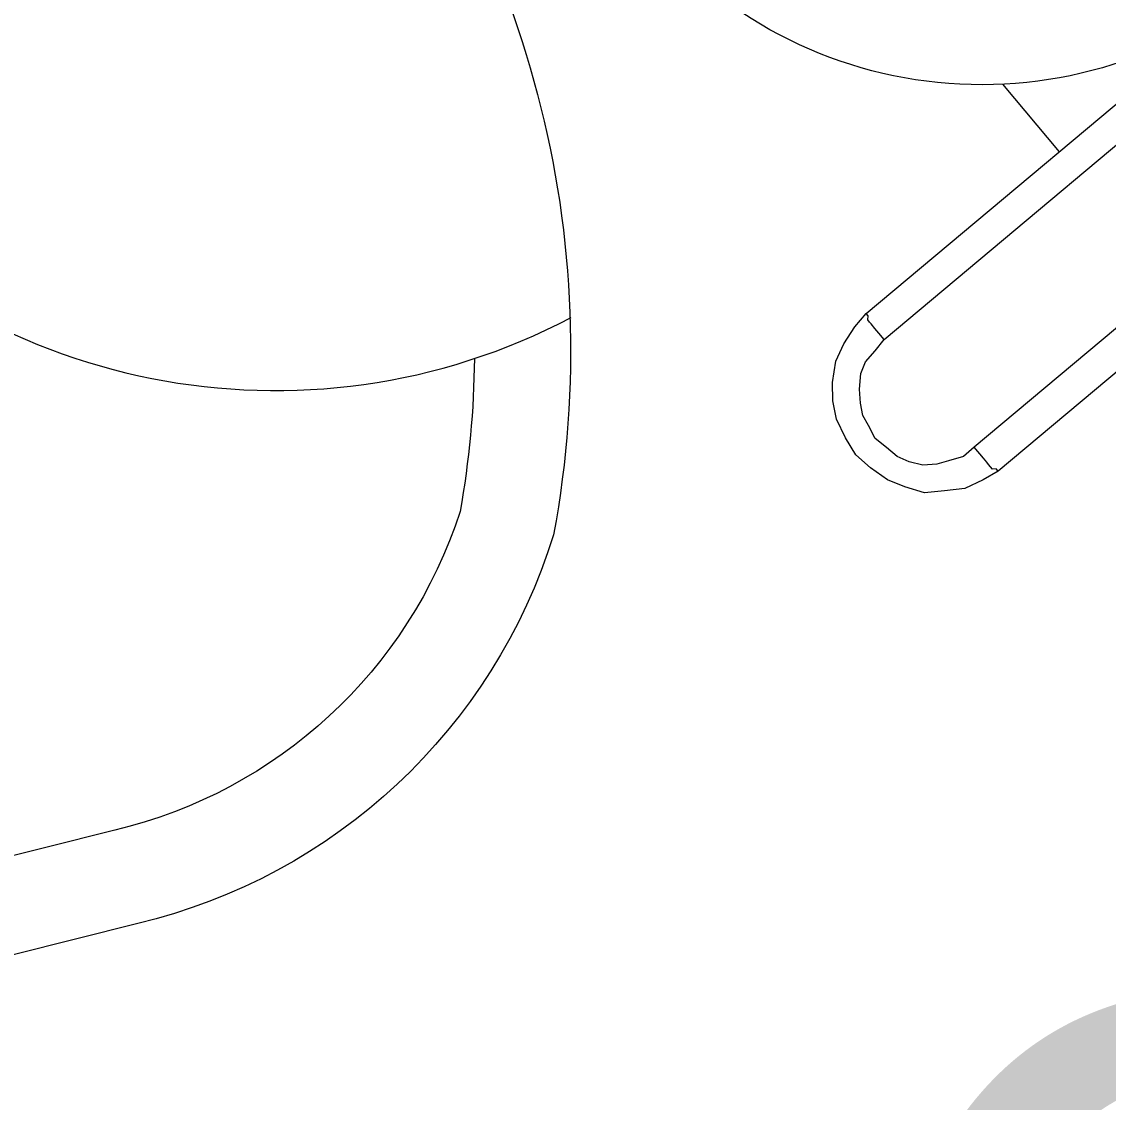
# Model space of a CAD drawing. Header units: metres. Extents: x 2999 to 3109, y 1752 to 1796.
# Drawn here: x 3007.8881 to 3008.227, y 1761.1783 to 1761.5151 of the extents above; entities that cross this region are included whole.
import ezdxf

# ---------------------------------------------------------------- set-up
doc = ezdxf.new("R2010")
doc.units = ezdxf.units.M
doc.layers.add('PAREDES', color=7, linetype='Continuous')
doc.styles.add('PADRAO MK', font='')
doc.styles.get('PADRAO MK').set_extended_font_data('AvantGarde Bk BT')

msp = doc.modelspace()

# ---------------------------------------------------------------- linework, layer by layer
at = {"layer": 'PAREDES', "color": 253, "lineweight": 0}
msp.add_line((3008.19402, 1761.49564), (3008.21165, 1761.47458), dxfattribs=at)
for points in [[(3008.67775, 1761.88336, -0.002184), (3008.55462, 1761.7617), (3008.27891, 1761.53088, -0.431666), (3008.08205, 1761.54583)], [(3007.54832, 1761.37578, -0.359792), (3007.52607, 1761.4554), (3007.6005, 1761.6208, -0.264781), (3007.74261, 1761.72715, -0.471291), (3008.05398, 1761.35521, -0.264781), (3007.92429, 1761.23402), (3007.74837, 1761.18985, -0.359792), (3007.67391, 1761.22575, 0.123434), (3007.54544, 1761.37791)], [(3008.02927, 1761.41013, -0.042141), (3008.02481, 1761.36247, -0.261992), (3007.91717, 1761.26316), (3007.74114, 1761.21897, -0.361829), (3007.70104, 1761.23856, 0.123292), (3007.56352, 1761.40185, -0.339963), (3007.55346, 1761.44316), (3007.62793, 1761.60867, -0.261992), (3007.74463, 1761.69716, -0.042746), (3007.793, 1761.69305, -0.042746)]]:
    msp.add_lwpolyline(points, format="xyb", dxfattribs=at)
for points in [[(3008.15148, 1761.42421), (3008.26717, 1761.52106)], [(3008.15705, 1761.4161), (3008.27203, 1761.51235)], [(3008.30017, 1761.47874), (3008.18519, 1761.38248)], [(3008.30834, 1761.47189), (3008.19264, 1761.37503)], [(3008.14823, 1761.38013), (3008.14506, 1761.38538), (3008.14227, 1761.39125), (3008.14112, 1761.39698), (3008.14096, 1761.40263), (3008.14205, 1761.40932), (3008.14451, 1761.41473), (3008.14796, 1761.42005), (3008.15148, 1761.42421)], [(3008.15705, 1761.4161), (3008.1554, 1761.41807), (3008.15421, 1761.4195), (3008.15301, 1761.42093), (3008.15256, 1761.42146), (3008.15196, 1761.42218), (3008.15208, 1761.42349), (3008.15148, 1761.42421)], [(3008.18519, 1761.38248), (3008.1818, 1761.37964), (3008.1772, 1761.37822), (3008.17347, 1761.37723), (3008.16914, 1761.37695), (3008.16493, 1761.37799), (3008.1611, 1761.37965), (3008.15787, 1761.38242), (3008.15431, 1761.38522), (3008.15218, 1761.38922), (3008.15047, 1761.39235), (3008.14966, 1761.39623), (3008.14938, 1761.40056), (3008.14982, 1761.40548), (3008.1513, 1761.40916), (3008.15425, 1761.41254), (3008.15705, 1761.4161)], [(3008.19264, 1761.37503), (3008.18793, 1761.37231), (3008.18224, 1761.36967), (3008.17588, 1761.36891), (3008.1697, 1761.36829), (3008.16357, 1761.37016), (3008.15813, 1761.3723), (3008.15284, 1761.37608), (3008.14823, 1761.38013)], [(3008.19264, 1761.37503), (3008.19205, 1761.37575), (3008.19088, 1761.37569), (3008.18968, 1761.37712), (3008.18909, 1761.37783), (3008.18804, 1761.37908), (3008.18519, 1761.38248)]]:
    msp.add_lwpolyline(points, dxfattribs=at)
msp.add_arc((3007.9672, 1761.59841), 0.19825, 141.948, 297.7369, dxfattribs=at)

# ---------------------------------------------------------------- texts
at = {"layer": 'PAREDES', "color": 253, "lineweight": 0, "style": 'PADRAO MK'}
msp.add_text('Cons. 11', height=0.24, dxfattribs=at).set_placement((3008.14277, 1760.97059))

doc.saveas('drawing.dxf')
